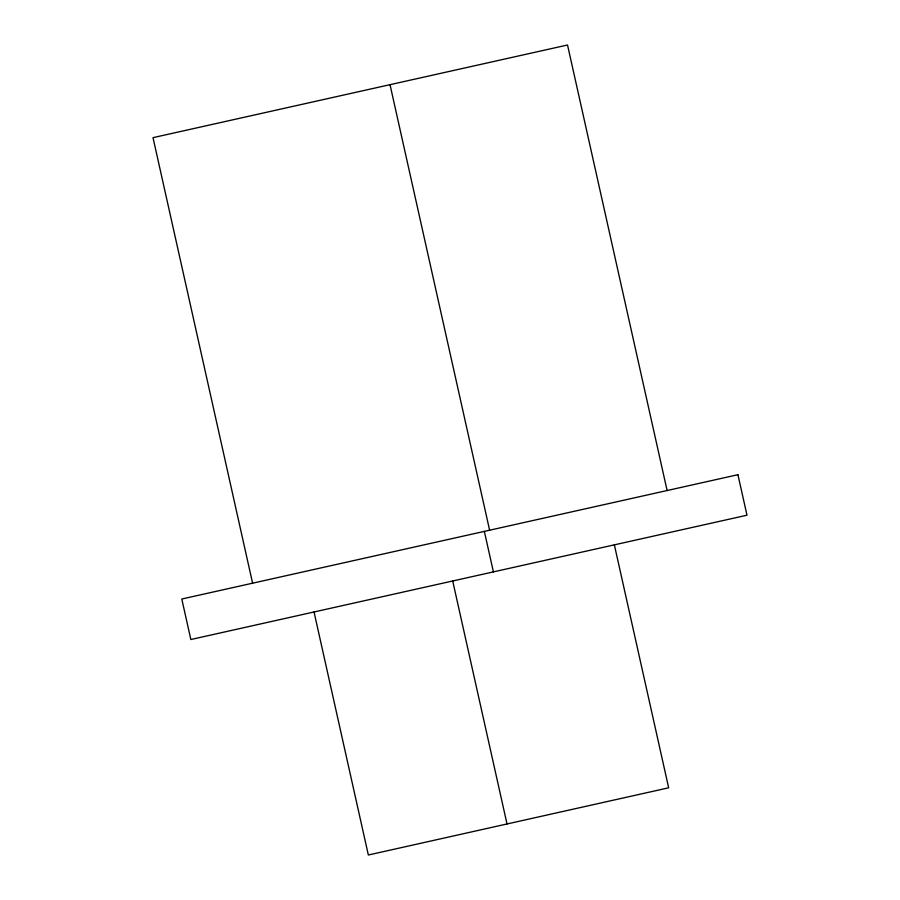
<?xml version="1.0" encoding="UTF-8"?>
<svg xmlns="http://www.w3.org/2000/svg" width="900" height="900" viewBox="0 0 900 900"><rect width="100%" height="100%" fill="white"/><g stroke="black" fill="none" stroke-linecap="round" stroke-linejoin="round"><path stroke-width="1.35" d="M667.114 490.534L567.529 45L153.011 137.655L252.596 583.189M614.351 544.793L668.666 787.804L368.348 855L314.032 611.977M390.026 84.679L489.611 530.212M484.346 531.382L493.402 571.882M452.689 580.928L507.015 823.939M737.933 474.705L181.789 599.018L190.845 639.518L746.989 515.205L737.933 474.705"/></g></svg>
